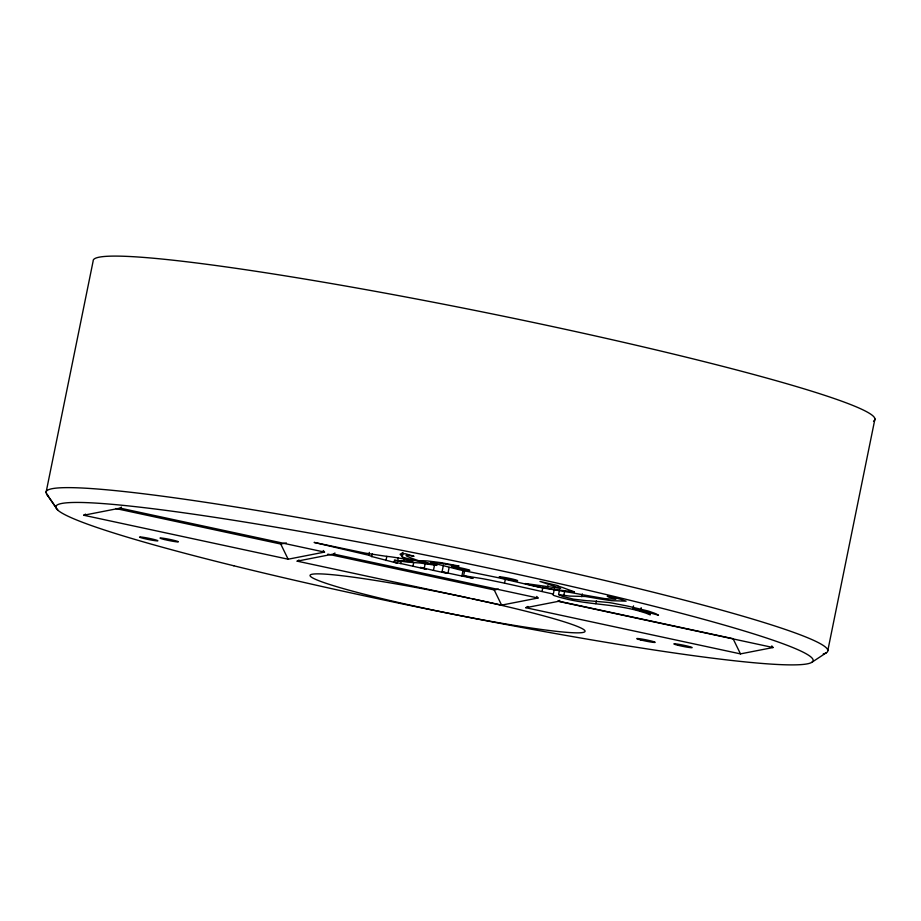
<?xml version="1.0" encoding="UTF-8"?>
<svg xmlns="http://www.w3.org/2000/svg" width="921" height="921" viewBox="0 0 921 921"><rect width="100%" height="100%" fill="white"/><g stroke="black" fill="none" stroke-linecap="round" stroke-linejoin="round"><path stroke-width="1.38" d="M46.05 492.516L93.159 260.977A398.874 27.135 11.5 0 1 499.562 315.419A398.874 27.135 11.5 0 1 873.511 421.173M369.333 552.427L368.757 555.248L370.023 555.743A63.204 4.294 11.5 0 1 371.531 556.48L397.181 563.157L395.938 562.616A9.717 0.656 11.5 0 0 394.948 562.328L393.497 561.891L420.471 567.912A9.233 0.633 11.5 0 1 422.463 568.384L426.089 569.201L420.46 567.405L433.434 570.387A58.725 3.995 11.5 0 1 439.167 571.63L446.685 573.219L444.578 572.471A37.83 2.567 11.5 0 1 443.082 572.022L442.092 571.665M371.796 556.641L372.36 553.82M385.957 560.544L386.82 556.33M559.531 590.004L558.587 594.586L565.367 595.519A35.931 2.441 11.5 0 0 569.592 596.083L585.192 596.474L592.974 597.752A86.47 5.883 11.5 0 1 599.974 598.961L611.325 600.676L626.107 601.16L620.247 599.145A54.673 3.719 11.5 0 0 616.713 598.259L607.238 596.301L615.827 599.295L604.752 598.604L582.521 594.736A80.944 5.503 11.5 0 0 572.597 592.871L548.237 588.795A93.884 6.389 11.5 0 1 543.966 588.185L531.014 585.411A191.096 12.998 11.5 0 1 525.799 584.144L500.368 578.181A42.101 2.867 11.5 0 0 496.189 577.283L459.798 569.846L430.752 562.478L438.603 562.846L455.734 565.897A32.051 2.176 11.5 0 0 457.484 566.035L459.095 566.047L444.705 563.353A36.875 2.51 11.5 0 1 441.217 562.685L427.655 560.981A187.919 12.779 11.5 0 0 424.109 560.762L420.264 560.693L421.381 561.119A12.491 0.852 11.5 0 0 423.234 561.649L426.423 562.478A93.861 6.389 11.5 0 1 431.097 563.733L436.957 565.413L419.7 562.984A26.168 1.784 11.5 0 0 418.295 562.881L407.393 562.121A43.022 2.924 11.5 0 0 403.766 561.603L399.841 561.131A12.48 0.852 11.5 0 1 397.78 560.831L394.28 560.221L397.734 560.636L398.309 557.827M401.556 555.628L400.082 554.315L400.762 553.855A120.444 8.197 11.5 0 1 401.533 553.682L405.701 553.832L414.013 556.33C388.432 551.23 433.02 565.908 431.604 564.193L427.505 563.583A17.188 1.174 11.5 0 1 426.239 563.399L404.618 557.769L402.189 556.975L402.281 556.353A124.957 8.496 11.5 0 0 401.544 555.628L402.12 552.819M400.785 563.652L401.36 560.831M402.281 556.814L403.064 552.612M397.734 560.636A12.756 0.863 11.5 0 0 399.046 560.797L403.928 560.901L404.503 558.08M412.919 566.369L413.782 562.155M424.247 568.257L425.387 562.639M433.434 570.387L434.585 564.769M443.404 565.137L442.08 571.665L444.808 572.298A66.059 4.49 11.5 0 1 447.997 573.092L461.893 576.051A41.79 2.844 11.5 0 1 465.209 576.684L473.106 578.388L470.412 577.513A23.785 1.623 11.5 0 0 467.684 576.753L463.631 575.683L464.691 570.456M447.997 573.092L449.137 567.463M461.893 576.051L463.321 569.028M633.544 605.88L632.98 608.689L638.414 610.116A75.361 5.123 11.5 0 1 643.249 611.417L649.167 613.409A49.216 3.35 11.5 0 1 650.157 613.916L650.226 614.906L646.231 613.225A24.879 1.692 11.5 0 0 642.858 612.189C617.484 603.877 590.396 605.143 564.688 598.569A26.479 1.796 11.5 0 1 560.463 597.499L554.258 595.622A16.141 1.094 11.5 0 1 553.383 595.254L552.727 594.149A16.451 1.117 11.5 0 0 551.253 593.619L504.535 583.166L505.387 578.952M542.078 591.328L542.941 587.103M547.373 588.346L547.937 585.537M553.245 594.517L554.384 588.887M563.813 595.288L564.677 591.075M581.761 596.704L582.337 593.895M595.795 603.658L596.371 600.849M558.69 594.563L561.027 595.599A68.258 4.64 11.5 0 1 561.983 596.244L573.61 599.191L587.195 600.745A78.757 5.353 11.5 0 0 589.452 600.814L608.62 602.472A16.785 1.14 11.5 0 1 612.856 603.209L626.119 605.788A10.672 0.725 11.5 0 1 628.513 606.283L647.106 610.75A16.486 1.117 11.5 0 1 648.741 611.199L654.198 613.098A118.452 8.059 11.5 0 1 656.097 613.893L658.48 615.205L649.144 612.626A24.545 1.669 11.5 0 0 646.231 611.866L640.602 610.496L641.177 607.687M827.841 650.433L874.95 418.894M323.236 550.505L324.537 552.093L288.135 559.208L83.719 515.242L120.121 508.127L121.491 507.114M536.713 596.417L538.014 598.017L501.611 605.12L297.172 561.154L333.575 554.039L334.945 553.026M771.786 645.92L773.076 647.521L740.484 653.887L525.81 607.71L558.402 601.344L559.784 600.319M811.885 662.28L826.402 652.713M83.719 515.242L85.572 514.137M297.172 561.154L299.026 560.037M525.81 607.71L527.883 606.467M463.631 575.683L482.305 578.641A32.799 2.233 11.5 0 1 487.739 579.666L504.535 583.166M115.747 508.53L280.732 544.023L286.316 542.93M327.807 554.143L494.209 589.935L498.399 589.118M469.169 598.12L461.686 596.532A140.234 9.532 11.5 0 0 319.483 580.955A140.234 9.532 11.5 0 0 550.47 630.643A140.234 9.532 11.5 0 0 481.407 600.78L472.22 598.777M557.873 601.01L733.07 638.69L740.484 653.887M558.402 601.344L773.076 647.521M120.121 508.127L324.537 552.093M333.575 554.039L538.014 598.017M632.98 608.689L640.602 610.496M368.734 555.236L314.107 542.411L362.655 552.588A15.968 1.082 11.5 0 0 365.234 553.107L381.501 555.605A128.007 8.703 11.5 0 0 387.925 556.526C390.101 556.365 427.597 562.731 406.161 560.854A85.457 5.814 11.5 0 0 403.939 560.901M57.931 510.28L46.614 493.955L55.801 507.321M494.209 589.935L501.611 605.12M280.732 544.023L288.135 559.208M48.099 495.579A398.874 27.135 11.5 0 1 446.927 545.819A398.874 27.135 11.5 0 1 823.247 653.933M574.336 591.846L558.045 589.947A46.257 3.143 11.5 0 1 555.789 589.624L539.671 587.184L528.999 584.582A91.593 6.228 11.5 0 1 527.307 584.167L525.039 583.58L531.359 584.34A88.623 6.033 11.5 0 1 535.792 584.973L560.682 588.427L539.982 581.45L557.907 585.606A17.096 1.163 11.5 0 1 557.85 585.791L557.827 585.871A9.659 0.656 11.5 0 0 558.218 586.113L561.269 587.091A53.257 3.626 11.5 0 1 563.537 587.897L574.336 591.846M233.83 565.782A386.406 26.283 11.5 0 0 812.932 661.22A386.406 26.283 11.5 0 0 256.648 523.98A386.406 26.283 11.5 0 0 233.83 565.782M503.211 578.296A9.348 0.633 11.5 0 0 517.59 580.725A9.348 0.633 11.5 0 0 504.581 577.444A9.348 0.633 11.5 0 0 503.211 578.296M455.4 568.004A9.348 0.633 11.5 0 0 469.768 570.444A9.348 0.633 11.5 0 0 456.758 567.163A9.348 0.633 11.5 0 0 455.4 568.004M164.203 539.476A9.348 0.633 11.5 0 0 178.398 541.847A9.348 0.633 11.5 0 0 165.147 538.543A9.348 0.633 11.5 0 0 164.203 539.476M143.688 538.44A9.348 0.633 11.5 0 0 157.871 540.811A9.348 0.633 11.5 0 0 144.62 537.507A9.348 0.633 11.5 0 0 143.688 538.44M640.855 639.98A9.348 0.633 11.5 0 0 655.188 642.398A9.348 0.633 11.5 0 0 642.11 639.105A9.348 0.633 11.5 0 0 640.855 639.98M677.821 645.23A9.348 0.633 11.5 0 0 692.155 647.647A9.348 0.633 11.5 0 0 679.076 644.366A9.348 0.633 11.5 0 0 677.821 645.23"/></g></svg>
